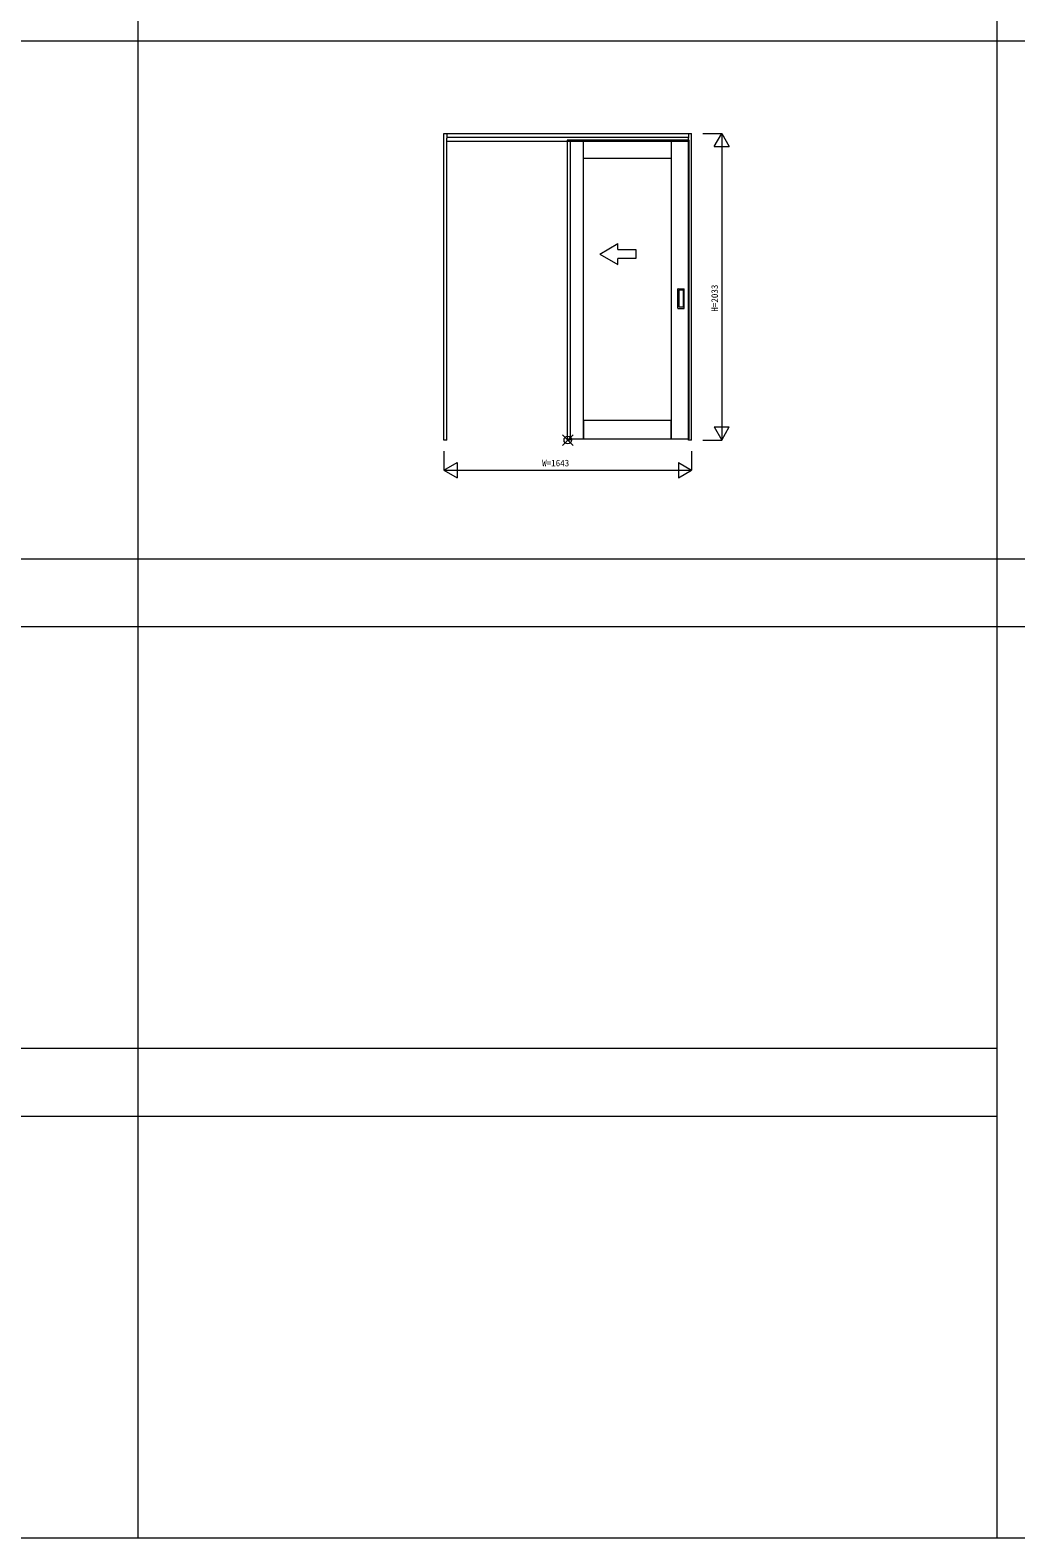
# Model space of a CAD drawing. Units: millimetres, scale not verified. Extents: x -14341 to 14341, y -10000 to 10000.
# Drawn here: x 2042 to 8582, y -10000 to 1 of the extents above; entities that cross this region are included whole.
import ezdxf
from ezdxf.enums import TextEntityAlignment as Align

# ---------------------------------------------------------------- set-up
doc = ezdxf.new("R2010")
doc.units = ezdxf.units.MM
doc.header["$LTSCALE"] = 50
for name, color, linetype, lineweight in [('0-1_YKK_F1', 7, 'Continuous', 18), ('0-2_YKK_A1', 4, 'Continuous', 18), ('0-3_YKK_N1', 2, 'Continuous', 18), ('0-6_YKK_IN', 1, 'Continuous', 18)]:
    doc.layers.add(name, color=color, linetype=linetype, lineweight=lineweight)
doc.styles.add('ＭＳ ゴシック', font='')
doc.styles.get('ＭＳ ゴシック').set_extended_font_data('MS Gothic')

msp = doc.modelspace()

# ---------------------------------------------------------------- linework, layer by layer
at = {"layer": '0-1_YKK_F1'}
for p, q in [((2759.49, -10000), (2759.49, 9500)), ((8459.49, -10000), (8459.49, 9500)), ((-14340.51, -70), (14159.49, -70)), ((-14340.51, -3505), (14159.49, -3505)), ((-14340.51, -3955), (14159.49, -3955)), ((-14340.51, -6752.5), (8459.49, -6752.5)), ((-14340.51, -7202.5), (8459.49, -7202.5)), ((-14340.51, -10000), (14340.51, -10000))]:
    msp.add_line(p, q, dxfattribs=at)
at = {"layer": '0-2_YKK_A1'}
for p, q in [((4787.99, -684.5), (6430.99, -684.5)), ((4787.99, -2717.5), (4787.99, -684.5)), ((4807.99, -684.5), (4807.99, -714.5)), ((6410.99, -684.5), (6410.99, -714.5)), ((6430.99, -2717.5), (6430.99, -684.5)), ((4807.99, -708.5), (6410.99, -708.5)), ((4807.99, -2713.5), (4807.99, -714.5)), ((4807.99, -735.5), (6410.99, -735.5)), ((5604.49, -728.5), (5604.49, -2717.5)), ((5624.49, -735.5), (5624.49, -2717.5)), ((6294.49, -728.5), (5714.49, -728.5)), ((6410.99, -2717.5), (6410.99, -714.5)), ((5714.49, -848.5), (6294.49, -848.5)), ((5821.58, -1483.63), (5941.58, -1414.35)), ((5821.58, -1483.63), (5941.58, -1552.91)), ((5941.58, -1453.63), (5941.58, -1414.35)), ((5941.58, -1552.91), (5941.58, -1513.63)), ((6340.49, -1843.5), (6340.49, -1715.5)), ((6341.49, -1714.5), (6381.49, -1714.5)), ((6346.49, -1725.5), (6346.49, -1833.5)), ((6375.49, -1724.5), (6347.49, -1724.5)), ((6376.49, -1833.5), (6376.49, -1725.5)), ((6382.49, -1843.5), (6382.49, -1715.5)), ((6341.49, -1844.5), (6381.49, -1844.5)), ((6347.49, -1834.5), (6375.49, -1834.5)), ((4807.99, -2717.5), (4787.99, -2717.5)), ((4807.99, -2717.5), (4807.99, -2713.5)), ((5624.49, -2717.5), (5604.49, -2717.5)), ((6430.99, -2717.5), (6410.99, -2717.5))]:
    msp.add_line(p, q, dxfattribs=at)
for points in [[(5604.49, -2708.5), (5714.49, -2708.5), (5714.49, -728.5), (5604.49, -728.5)], [(5941.58, -1453.63), (6061.58, -1453.63), (6061.58, -1513.63), (5941.58, -1513.63)]]:
    msp.add_lwpolyline(points, dxfattribs=at)
for points in [[(6294.49, -2708.5), (6414.49, -2708.5), (6414.49, -728.5), (6294.49, -728.5)], [(5714.49, -2708.5), (6294.49, -2708.5), (6294.49, -2588.5), (5714.49, -2588.5)]]:
    msp.add_lwpolyline(points, close=True, dxfattribs=at)
for centre, start, end in [((6341.49, -1715.5), 90, 180), ((6347.49, -1725.5), 90, 180), ((6375.49, -1725.5), 360, 90), ((6381.49, -1715.5), 0, 90), ((6341.49, -1843.5), 180, 270), ((6347.49, -1833.5), 180, 270), ((6375.49, -1833.5), 270, 360), ((6381.49, -1843.5), 270, 0)]:
    msp.add_arc(centre, 1, start, end, dxfattribs=at)
at = {"layer": '0-3_YKK_N1'}
for p, q in [((6505.99, -684.5), (6630.99, -684.5)), ((6630.99, -684.5), (6630.99, -2717.5)), ((6580.99, -771.1), (6680.99, -771.1)), ((6580.99, -2630.9), (6680.99, -2630.9)), ((6430.99, -2792.5), (6430.99, -2917.5)), ((6505.99, -2717.5), (6630.99, -2717.5)), ((4787.99, -2917.5), (4874.59, -2867.5)), ((4874.59, -2867.5), (4874.59, -2967.5)), ((6344.39, -2867.5), (6430.99, -2917.5)), ((4787.99, -2917.5), (4874.59, -2967.5))]:
    msp.add_line(p, q, dxfattribs=at)
for points in [[(6580.99, -771.1), (6630.99, -684.5), (6680.99, -771.1)], [(6580.99, -2630.9), (6630.99, -2717.5), (6680.99, -2630.9)], [(4787.99, -2792.5), (4787.99, -2917.5), (6430.99, -2917.5)], [(6344.39, -2867.5), (6344.39, -2967.5), (6430.99, -2917.5)]]:
    msp.add_lwpolyline(points, dxfattribs=at)
at = {"layer": '0-6_YKK_IN'}
for p, q in [((5574.14, -2752.86), (5644.85, -2682.14)), ((5574.14, -2682.14), (5644.85, -2752.86))]:
    msp.add_line(p, q, dxfattribs=at)
msp.add_circle((5609.49, -2717.5), 25, dxfattribs=at)

# ---------------------------------------------------------------- texts
at = {"layer": '0-3_YKK_N1', "color": 7, "style": 'ＭＳ ゴシック'}
msp.add_text('H=2033', height=43.99, rotation=90, dxfattribs=at).set_placement((6618.99, -1866), align=Align.BOTTOM_LEFT)
msp.add_text('W=1643', height=43.99, dxfattribs=at).set_placement((5439.49, -2905.5), align=Align.BOTTOM_LEFT)

doc.saveas('drawing.dxf')
